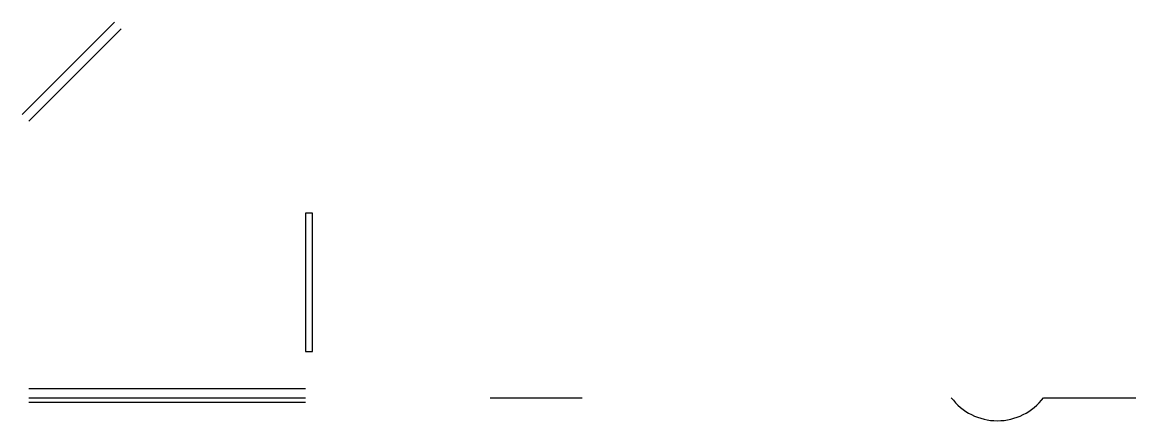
# Model space of a CAD drawing. Header units: millimetres. Extents: x -141 to 24000, y -500 to 8141.
import ezdxf

# ---------------------------------------------------------------- set-up
doc = ezdxf.new("R2010")
doc.units = ezdxf.units.MM
doc.layers.add('A-ANNO', color=7, linetype='Continuous')
doc.layers.add('A-WALL', color=7, linetype='Continuous')

msp = doc.modelspace()

# ---------------------------------------------------------------- linework, layer by layer
at = {"layer": 'A-ANNO'}
msp.add_line((0, -100), (6000, -100), dxfattribs=at)
at = {"layer": 'A-WALL'}
for p, q in [((-141, 6141), (1859, 8141)), ((0, 6000), (2000, 8000)), ((0, 200), (6000, 200)), ((0, 0), (6000, 0)), ((10000, 0), (12000, 0))]:
    msp.add_line(p, q, dxfattribs=at)
msp.add_lwpolyline([(6000, 1000), (6150, 1000), (6150, 4000), (6000, 4000)], close=True, dxfattribs=at)
msp.add_lwpolyline([(20000, 0, 0.5), (22000, 0), (24000, 0)], format="xyb", dxfattribs=at)

doc.saveas('drawing.dxf')
